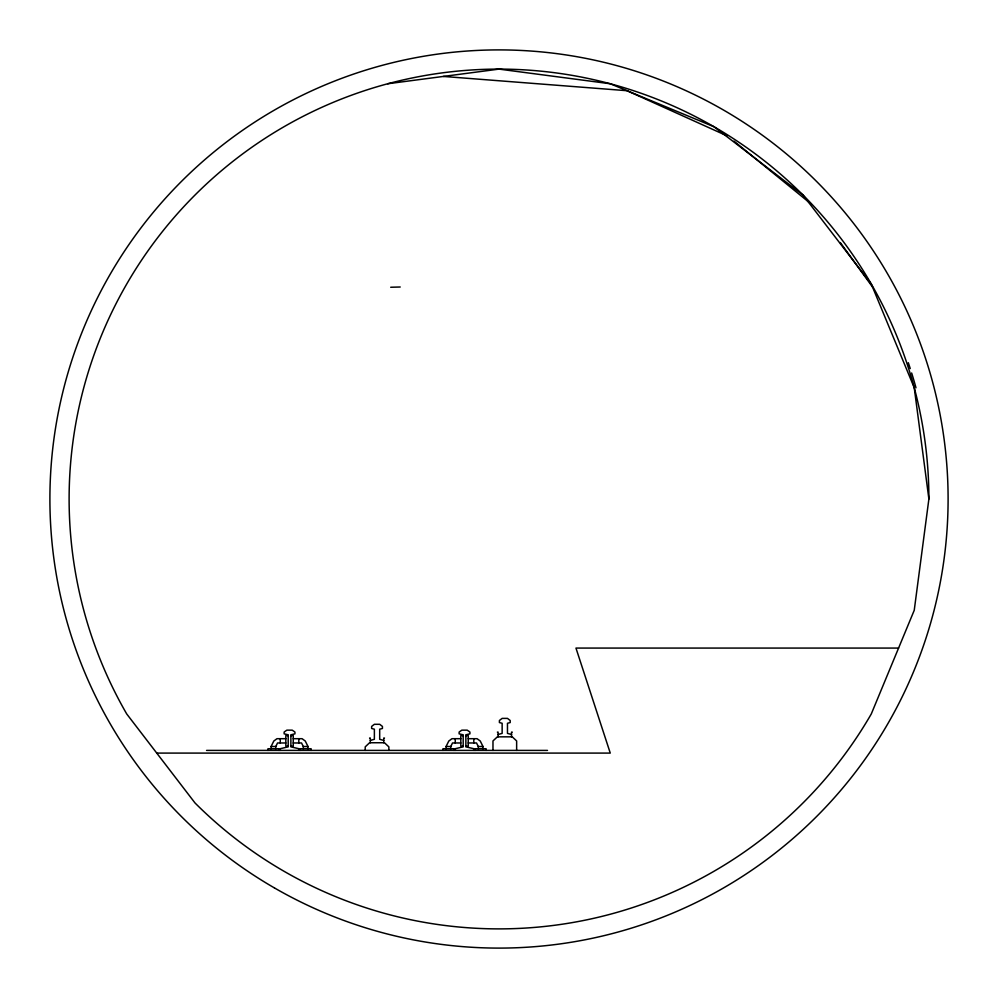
<?xml version="1.0" encoding="UTF-8"?>
<svg xmlns="http://www.w3.org/2000/svg" width="998" height="998" viewBox="0 0 998 998"><rect width="100%" height="100%" fill="white"/><g stroke="black" fill="none" stroke-linecap="round" stroke-linejoin="round"><path stroke-width="1.5" d="M928.889 499L914.243 610.265L871.291 713.944A429.889 429.889 0 0 1 195.022 802.978L126.709 713.944A429.889 429.889 0 0 1 387.735 83.757L499 69.112L610.265 83.757L713.944 126.709L802.978 195.022L871.291 284.056L914.243 387.735L928.889 499A429.889 429.889 0 0 0 387.735 83.757M271.069 748.737L271.069 746.516L273.814 741.027L276.982 738.695L285.827 738.695M275.772 748.737L275.772 746.516L277.544 742.974L285.827 742.974M446.056 748.737L446.056 746.516L448.801 741.027L451.982 738.695L460.814 738.695M450.759 748.737L450.759 746.516L452.531 742.974L460.814 742.974M370.308 740.429L374.375 739.293L374.375 729.201L371.63 728.465L371.63 726.419L374.375 724.299L379.689 724.299L382.434 726.419L382.434 728.465L379.689 729.201L379.689 739.293L383.756 740.429M498.077 734.516L502.144 733.38L502.144 723.288L499.412 722.552L499.412 720.494L502.144 718.385L507.471 718.385L510.203 720.494L510.203 722.552L507.471 723.288L507.471 733.38L511.537 734.516M390.705 287.249L400.223 287M898.574 648.076L575.958 648.076L610.265 753.091L156.748 753.091M497.366 732.108L498.077 732.108L498.077 736.836M512.248 732.108L511.537 732.108L511.537 736.836M288.197 735.588L285.827 735.588L285.827 746.08L288.197 746.08M290.88 735.588L293.25 735.588L293.25 746.08L290.88 746.08M463.184 735.588L460.814 735.588L460.814 746.08L463.184 746.08M465.866 735.588L468.237 735.588L468.237 746.08L465.866 746.08M369.584 738.021L370.308 738.021L370.308 742.749M384.48 738.021L383.756 738.021L383.756 742.749M293.25 738.695L302.082 738.695L305.263 741.027L308.008 746.516L308.008 748.737M468.237 738.695L477.081 738.695L480.25 741.027L482.995 746.516L482.995 748.737M293.25 742.974L301.533 742.974L303.305 746.516L303.305 748.737M468.237 742.974L476.52 742.974L478.291 746.516L478.291 748.737M271.069 746.516L275.772 746.516M303.305 746.516L308.008 746.516M446.056 746.516L450.759 746.516M478.291 746.516L482.995 746.516M206.561 750.409L547.503 750.409M443.374 76.434L627.031 90.706L726.806 135.753M733.979 141.13L810.912 203.829M840.291 242.551L872.501 286.987M516.64 750.409L516.64 740.94L512.248 736.836L497.366 736.836L492.975 740.94L492.975 750.409M486.101 750.409L486.101 748.737L475.185 748.737L475.185 750.409M473.801 738.695L473.801 742.974M473.938 750.409L473.938 748.737L465.866 746.866L465.866 734.802L469.921 733.842L469.921 732.021L467.189 730.149L461.862 730.149L459.13 732.021L459.13 733.842L463.184 734.802L463.184 746.866L455.113 748.737L455.113 750.409M455.25 738.695L455.25 742.974M453.865 750.409L453.865 748.737L442.95 748.737L442.95 750.409M388.858 750.409L388.858 746.866L384.48 742.749L369.584 742.749L365.206 746.866L365.206 750.409M311.114 750.409L311.114 748.737L300.198 748.737L300.198 750.409M298.951 750.409L298.951 748.737L290.88 746.866L290.88 734.802L294.934 733.842L294.934 732.021L292.202 730.149L286.875 730.149L284.143 732.021L284.143 733.842L288.197 734.802L288.197 746.866L280.126 748.737L280.126 750.409M298.814 738.695L298.814 742.974M280.251 738.695L280.251 742.974M278.879 750.409L278.879 748.737L267.963 748.737L267.963 750.409M908.292 362.686A428.304 428.304 0 0 1 910.238 368.561M911.648 372.99A428.304 428.304 0 0 1 915.977 387.785M274.45 887.933A449.1 449.1 0 0 0 948.1 499A449.1 449.1 0 0 0 274.45 110.067A449.1 449.1 0 0 0 274.45 887.933"/></g></svg>
